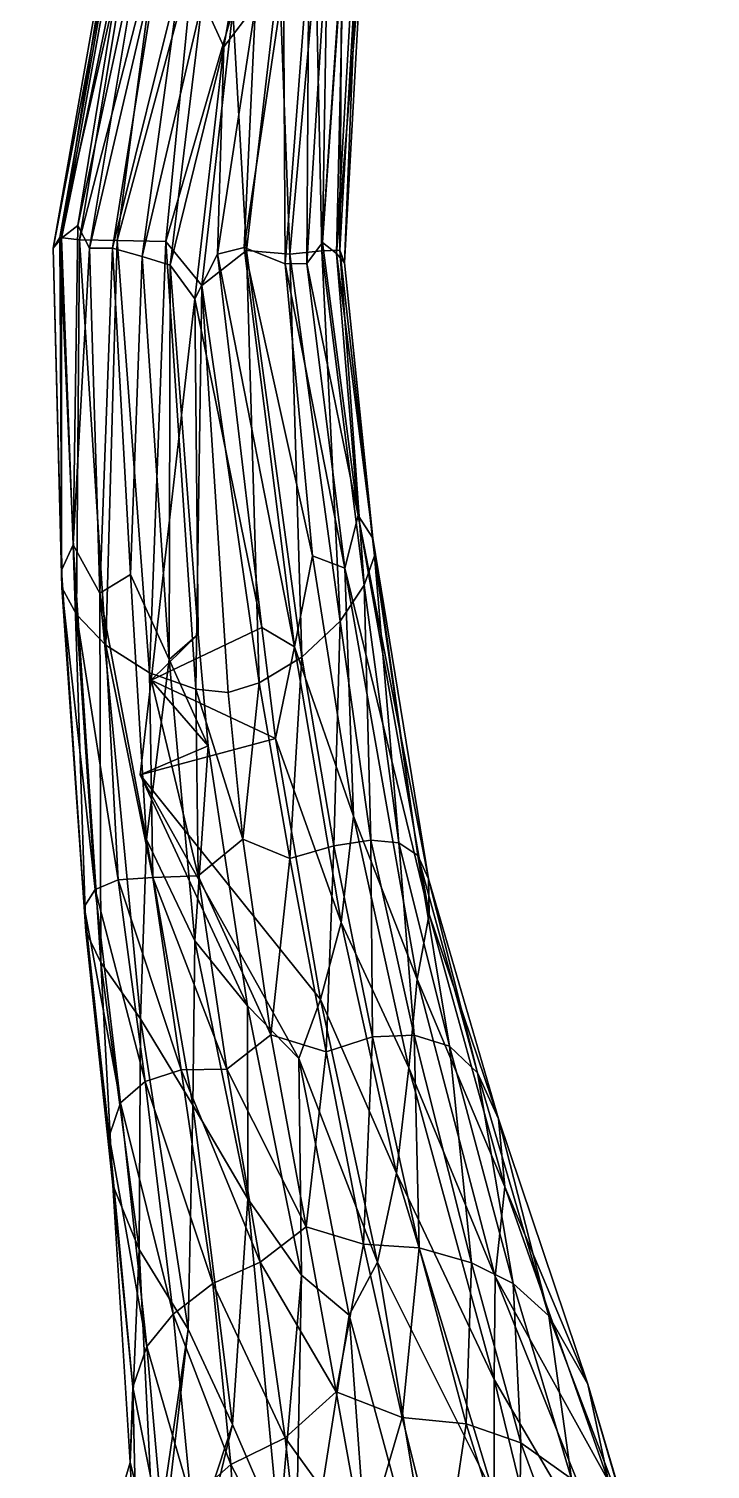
# Model space of a CAD drawing. Extents: x -0.45 to 0.39, y -1.3 to 2.18.
# Drawn here: x -0.199 to 0.199, y 0.499 to 1.338 of the extents above; entities that cross this region are included whole.
import ezdxf

# ---------------------------------------------------------------- set-up
doc = ezdxf.new("R2010")
doc.units = 0

msp = doc.modelspace()

# ---------------------------------------------------------------- linework, layer by layer
for points in [[(-0.09744, 1.35511, 0.87785), (-0.08497, 1.32762, 0.88541), (-0.05983, 1.47253, 0.8712)], [(-0.08497, 1.32762, 0.88541), (-0.06645, 1.35164, 0.87844), (-0.05983, 1.47253, 0.8712)], [(-0.18453, 1.21032, 0.798), (-0.17968, 1.21611, 0.81685), (-0.14753, 1.42036, 0.78604)], [(-0.14753, 1.42036, 0.78604), (-0.14626, 1.41085, 0.76789), (-0.18453, 1.21032, 0.798)], [(-0.14196, 1.42562, 0.80205), (-0.14753, 1.42036, 0.78604), (-0.17968, 1.21611, 0.81685)], [(-0.14196, 1.42562, 0.80205), (-0.17968, 1.21611, 0.81685), (-0.13904, 1.41321, 0.81538)], [(-0.18063, 1.21651, 0.77825), (-0.18453, 1.21032, 0.798), (-0.14626, 1.41085, 0.76789)], [(-0.14626, 1.41085, 0.76789), (-0.13786, 1.40421, 0.75209), (-0.18063, 1.21651, 0.77825)], [(-0.17968, 1.21611, 0.81685), (-0.17006, 1.22353, 0.83322), (-0.13904, 1.41321, 0.81538)], [(-0.13904, 1.41321, 0.81538), (-0.17006, 1.22353, 0.83322), (-0.13025, 1.40855, 0.83087)], [(-0.16922, 1.21518, 0.76187), (-0.18063, 1.21651, 0.77825), (-0.13786, 1.40421, 0.75209)], [(-0.17006, 1.22353, 0.83322), (-0.16336, 1.21026, 0.84763), (-0.13025, 1.40855, 0.83087)], [(-0.13786, 1.40421, 0.75209), (-0.1239, 1.39096, 0.74062), (-0.16922, 1.21518, 0.76187)], [(-0.13025, 1.40855, 0.83087), (-0.16336, 1.21026, 0.84763), (-0.12084, 1.39193, 0.84714)], [(-0.01921, 1.20711, 0.82084), (-0.00811, 1.40218, 0.80654), (-0.01505, 1.39292, 0.81959)], [(-0.00385, 1.39473, 0.79101), (-0.00811, 1.40218, 0.80654), (-0.01921, 1.20711, 0.82084)], [(-0.01921, 1.20711, 0.82084), (-0.01466, 1.20174, 0.80184), (-0.00385, 1.39473, 0.79101)], [(-0.00717, 1.38582, 0.77294), (-0.00385, 1.39473, 0.79101), (-0.01466, 1.20174, 0.80184)], [(-0.14708, 1.21477, 0.74973), (-0.16922, 1.21518, 0.76187), (-0.1239, 1.39096, 0.74062)], [(-0.16336, 1.21026, 0.84763), (-0.14984, 1.21019, 0.86522), (-0.12084, 1.39193, 0.84714)], [(-0.12084, 1.39193, 0.84714), (-0.14984, 1.21019, 0.86522), (-0.10997, 1.37101, 0.86432)], [(-0.1239, 1.39096, 0.74062), (-0.10251, 1.38034, 0.73315), (-0.14708, 1.21477, 0.74973)], [(-0.03646, 1.2013, 0.85091), (-0.02738, 1.21362, 0.83712), (-0.02441, 1.393, 0.83427)], [(-0.03646, 1.2013, 0.85091), (-0.02441, 1.393, 0.83427), (-0.03545, 1.3818, 0.84913)], [(-0.02738, 1.21362, 0.83712), (-0.01505, 1.39292, 0.81959), (-0.02441, 1.393, 0.83427)], [(-0.02738, 1.21362, 0.83712), (-0.01921, 1.20711, 0.82084), (-0.01505, 1.39292, 0.81959)], [(-0.01613, 1.3823, 0.75665), (-0.00717, 1.38582, 0.77294), (-0.0173, 1.20914, 0.78233)], [(-0.01466, 1.20174, 0.80184), (-0.0173, 1.20914, 0.78233), (-0.00717, 1.38582, 0.77294)], [(-0.11876, 1.21418, 0.74094), (-0.14708, 1.21477, 0.74973), (-0.10251, 1.38034, 0.73315)], [(-0.10251, 1.38034, 0.73315), (-0.07971, 1.34863, 0.73264), (-0.11876, 1.21418, 0.74094)], [(-0.0492, 1.20112, 0.86785), (-0.03545, 1.3818, 0.84913), (-0.05021, 1.36432, 0.86545)], [(-0.0492, 1.20112, 0.86785), (-0.03646, 1.2013, 0.85091), (-0.03545, 1.3818, 0.84913)], [(-0.03126, 1.37583, 0.74395), (-0.01613, 1.3823, 0.75665), (-0.0278, 1.20876, 0.76557)], [(-0.0173, 1.20914, 0.78233), (-0.0278, 1.20876, 0.76557), (-0.01613, 1.3823, 0.75665)], [(-0.14984, 1.21019, 0.86522), (-0.13248, 1.20539, 0.8851), (-0.10997, 1.37101, 0.86432)], [(-0.10997, 1.37101, 0.86432), (-0.13248, 1.20539, 0.8851), (-0.09744, 1.35511, 0.87785)], [(-0.07971, 1.34863, 0.73264), (-0.05262, 1.37318, 0.73471), (-0.07177, 1.20898, 0.74186)], [(-0.04639, 1.20684, 0.75217), (-0.07177, 1.20898, 0.74186), (-0.05262, 1.37318, 0.73471)], [(-0.05262, 1.37318, 0.73471), (-0.03126, 1.37583, 0.74395), (-0.04639, 1.20684, 0.75217)], [(-0.0278, 1.20876, 0.76557), (-0.04639, 1.20684, 0.75217), (-0.03126, 1.37583, 0.74395)], [(-0.07305, 1.21062, 0.88121), (-0.05021, 1.36432, 0.86545), (-0.06645, 1.35164, 0.87844)], [(-0.07305, 1.21062, 0.88121), (-0.0492, 1.20112, 0.86785), (-0.05021, 1.36432, 0.86545)], [(-0.13248, 1.20539, 0.8851), (-0.11625, 1.2004, 0.89868), (-0.09744, 1.35511, 0.87785)], [(-0.09744, 1.35511, 0.87785), (-0.11625, 1.2004, 0.89868), (-0.08497, 1.32762, 0.88541)], [(-0.09777, 1.18851, 0.73879), (-0.11876, 1.21418, 0.74094), (-0.07971, 1.34863, 0.73264)], [(-0.07177, 1.20898, 0.74186), (-0.09777, 1.18851, 0.73879), (-0.07971, 1.34863, 0.73264)], [(-0.08866, 1.2068, 0.89491), (-0.07305, 1.21062, 0.88121), (-0.06645, 1.35164, 0.87844)], [(-0.08866, 1.2068, 0.89491), (-0.06645, 1.35164, 0.87844), (-0.08497, 1.32762, 0.88541)], [(-0.11625, 1.2004, 0.89868), (-0.10183, 1.18071, 0.90665), (-0.08497, 1.32762, 0.88541)], [(-0.10183, 1.18071, 0.90665), (-0.08866, 1.2068, 0.89491), (-0.08497, 1.32762, 0.88541)], [(-0.17006, 1.22353, 0.83322), (-0.17968, 1.21611, 0.81685), (-0.17282, 1.03737, 0.86204)], [(-0.17006, 1.22353, 0.83322), (-0.17282, 1.03737, 0.86204), (-0.16336, 1.21026, 0.84763)], [(-0.18453, 1.21032, 0.798), (-0.18063, 1.21651, 0.77825), (-0.17934, 1.01238, 0.82227)], [(-0.17968, 1.21611, 0.81685), (-0.18453, 1.21032, 0.798), (-0.17966, 1.02265, 0.84113)], [(-0.17934, 1.01238, 0.82227), (-0.17966, 1.02265, 0.84113), (-0.18453, 1.21032, 0.798)], [(-0.18063, 1.21651, 0.77825), (-0.16922, 1.21518, 0.76187), (-0.17097, 0.99664, 0.80478)], [(-0.17097, 0.99664, 0.80478), (-0.17934, 1.01238, 0.82227), (-0.18063, 1.21651, 0.77825)], [(-0.17966, 1.02265, 0.84113), (-0.17282, 1.03737, 0.86204), (-0.17968, 1.21611, 0.81685)], [(-0.17282, 1.03737, 0.86204), (-0.15734, 1.00906, 0.89347), (-0.16336, 1.21026, 0.84763)], [(-0.15374, 0.97884, 0.78976), (-0.17097, 0.99664, 0.80478), (-0.16922, 1.21518, 0.76187)], [(-0.16922, 1.21518, 0.76187), (-0.14708, 1.21477, 0.74973), (-0.15374, 0.97884, 0.78976)], [(-0.16336, 1.21026, 0.84763), (-0.15734, 1.00906, 0.89347), (-0.14984, 1.21019, 0.86522)], [(-0.15734, 1.00906, 0.89347), (-0.13947, 1.01998, 0.91097), (-0.14984, 1.21019, 0.86522)], [(-0.12823, 0.96274, 0.77723), (-0.15374, 0.97884, 0.78976), (-0.14708, 1.21477, 0.74973)], [(-0.14984, 1.21019, 0.86522), (-0.13947, 1.01998, 0.91097), (-0.13248, 1.20539, 0.8851)], [(-0.14708, 1.21477, 0.74973), (-0.11876, 1.21418, 0.74094), (-0.12823, 0.96274, 0.77723)], [(-0.10123, 0.9531, 0.768), (-0.12823, 0.96274, 0.77723), (-0.11876, 1.21418, 0.74094)], [(-0.11876, 1.21418, 0.74094), (-0.09777, 1.18851, 0.73879), (-0.10123, 0.9531, 0.768)], [(-0.04379, 0.97794, 0.93997), (-0.07305, 1.21062, 0.88121), (-0.08866, 1.2068, 0.89491)], [(-0.04379, 0.97794, 0.93997), (-0.03321, 1.03084, 0.90825), (-0.07305, 1.21062, 0.88121)], [(-0.03321, 1.03084, 0.90825), (-0.0492, 1.20112, 0.86785), (-0.07305, 1.21062, 0.88121)], [(-0.00659, 1.05436, 0.85778), (-0.02738, 1.21362, 0.83712), (-0.03646, 1.2013, 0.85091)], [(-0.0278, 1.20876, 0.76557), (-0.0173, 1.20914, 0.78233), (-0.00306, 1.01381, 0.80048)], [(-0.01921, 1.20711, 0.82084), (-0.02738, 1.21362, 0.83712), (-0.00659, 1.05436, 0.85778)], [(0.00283, 1.031, 0.8176), (-0.00306, 1.01381, 0.80048), (-0.0173, 1.20914, 0.78233)], [(-0.0173, 1.20914, 0.78233), (-0.01466, 1.20174, 0.80184), (0.00283, 1.031, 0.8176)], [(-0.13947, 1.01998, 0.91097), (-0.11682, 0.97048, 0.94184), (-0.13248, 1.20539, 0.8851)], [(-0.13248, 1.20539, 0.8851), (-0.11682, 0.97048, 0.94184), (-0.11625, 1.2004, 0.89868)], [(-0.06286, 0.98913, 0.94883), (-0.08866, 1.2068, 0.89491), (-0.10183, 1.18071, 0.90665)], [(-0.09777, 1.18851, 0.73879), (-0.07177, 1.20898, 0.74186), (-0.06433, 0.95687, 0.76705)], [(-0.06286, 0.98913, 0.94883), (-0.04379, 0.97794, 0.93997), (-0.08866, 1.2068, 0.89491)], [(-0.03941, 0.97182, 0.77495), (-0.06433, 0.95687, 0.76705), (-0.07177, 1.20898, 0.74186)], [(-0.07177, 1.20898, 0.74186), (-0.04639, 1.20684, 0.75217), (-0.03941, 0.97182, 0.77495)], [(-0.01441, 1.02367, 0.88981), (-0.03646, 1.2013, 0.85091), (-0.0492, 1.20112, 0.86785)], [(-0.03321, 1.03084, 0.90825), (-0.01441, 1.02367, 0.88981), (-0.0492, 1.20112, 0.86785)], [(-0.04639, 1.20684, 0.75217), (-0.0278, 1.20876, 0.76557), (-0.01707, 0.99281, 0.78626)], [(-0.01707, 0.99281, 0.78626), (-0.03941, 0.97182, 0.77495), (-0.04639, 1.20684, 0.75217)], [(-0.01441, 1.02367, 0.88981), (-0.00659, 1.05436, 0.85778), (-0.03646, 1.2013, 0.85091)], [(-0.00306, 1.01381, 0.80048), (-0.01707, 0.99281, 0.78626), (-0.0278, 1.20876, 0.76557)], [(-0.01466, 1.20174, 0.80184), (-0.01921, 1.20711, 0.82084), (0.00202, 1.04122, 0.83647)], [(-0.00659, 1.05436, 0.85778), (0.00202, 1.04122, 0.83647), (-0.01921, 1.20711, 0.82084)], [(0.00202, 1.04122, 0.83647), (0.00283, 1.031, 0.8176), (-0.01466, 1.20174, 0.80184)], [(-0.11682, 0.97048, 0.94184), (-0.09998, 0.98533, 0.94978), (-0.11625, 1.2004, 0.89868)], [(-0.11625, 1.2004, 0.89868), (-0.09998, 0.98533, 0.94978), (-0.10183, 1.18071, 0.90665)], [(-0.08245, 0.95126, 0.76543), (-0.10123, 0.9531, 0.768), (-0.09777, 1.18851, 0.73879)], [(-0.06433, 0.95687, 0.76705), (-0.08245, 0.95126, 0.76543), (-0.09777, 1.18851, 0.73879)], [(-0.12732, 0.95852, 0.9377), (-0.06286, 0.98913, 0.94883), (-0.10183, 1.18071, 0.90665)], [(-0.09998, 0.98533, 0.94978), (-0.12732, 0.95852, 0.9377), (-0.10183, 1.18071, 0.90665)], [(0.03477, 0.82202, 0.92029), (-0.00659, 1.05436, 0.85778), (-0.01441, 1.02367, 0.88981)], [(0.03477, 0.82202, 0.92029), (0.03435, 0.84267, 0.88495), (-0.00659, 1.05436, 0.85778)], [(0.03435, 0.84267, 0.88495), (0.00202, 1.04122, 0.83647), (-0.00659, 1.05436, 0.85778)], [(0.03435, 0.84267, 0.88495), (0.02817, 0.85616, 0.85527), (0.00202, 1.04122, 0.83647)], [(0.02817, 0.85616, 0.85527), (0.00283, 1.031, 0.8176), (0.00202, 1.04122, 0.83647)], [(-0.17966, 1.02265, 0.84113), (-0.16546, 0.81199, 0.89506), (-0.17282, 1.03737, 0.86204)], [(-0.17282, 1.03737, 0.86204), (-0.1566, 0.79396, 0.93083), (-0.15734, 1.00906, 0.89347)], [(-0.16546, 0.81199, 0.89506), (-0.1566, 0.79396, 0.93083), (-0.17282, 1.03737, 0.86204)], [(-0.00933, 0.87922, 0.94836), (-0.03321, 1.03084, 0.90825), (-0.04379, 0.97794, 0.93997)], [(-0.03321, 1.03084, 0.90825), (-0.00933, 0.87922, 0.94836), (-0.01441, 1.02367, 0.88981)], [(0.01715, 0.86357, 0.83103), (-0.00306, 1.01381, 0.80048), (0.00283, 1.031, 0.8176)], [(0.02817, 0.85616, 0.85527), (0.01715, 0.86357, 0.83103), (0.00283, 1.031, 0.8176)], [(-0.16633, 0.82624, 0.8643), (-0.16546, 0.81199, 0.89506), (-0.17966, 1.02265, 0.84113)], [(-0.17934, 1.01238, 0.82227), (-0.16633, 0.82624, 0.8643), (-0.17966, 1.02265, 0.84113)], [(-0.12999, 0.86548, 0.95201), (-0.13947, 1.01998, 0.91097), (-0.15734, 1.00906, 0.89347)], [(-0.13947, 1.01998, 0.91097), (-0.12999, 0.86548, 0.95201), (-0.11682, 0.97048, 0.94184)], [(0.02774, 0.7842, 0.96381), (0.03477, 0.82202, 0.92029), (-0.01441, 1.02367, 0.88981)], [(0.02774, 0.7842, 0.96381), (-0.01441, 1.02367, 0.88981), (-0.00933, 0.87922, 0.94836)], [(-0.17097, 0.99664, 0.80478), (-0.16006, 0.83646, 0.83883), (-0.17934, 1.01238, 0.82227)], [(-0.16006, 0.83646, 0.83883), (-0.16633, 0.82624, 0.8643), (-0.17934, 1.01238, 0.82227)], [(-0.15734, 1.00906, 0.89347), (-0.13363, 0.76097, 0.97394), (-0.12999, 0.86548, 0.95201)], [(-0.1566, 0.79396, 0.93083), (-0.13363, 0.76097, 0.97394), (-0.15734, 1.00906, 0.89347)], [(0.00082, 0.86516, 0.81088), (-0.01707, 0.99281, 0.78626), (-0.00306, 1.01381, 0.80048)], [(-0.00306, 1.01381, 0.80048), (0.01715, 0.86357, 0.83103), (0.00082, 0.86516, 0.81088)], [(-0.15374, 0.97884, 0.78976), (-0.14662, 0.84201, 0.81729), (-0.17097, 0.99664, 0.80478)], [(-0.16006, 0.83646, 0.83883), (-0.17097, 0.99664, 0.80478), (-0.14662, 0.84201, 0.81729)], [(-0.02087, 0.86191, 0.79421), (-0.03941, 0.97182, 0.77495), (-0.01707, 0.99281, 0.78626)], [(-0.01707, 0.99281, 0.78626), (0.00082, 0.86516, 0.81088), (-0.02087, 0.86191, 0.79421)], [(-0.05476, 0.92448, 0.96464), (-0.06286, 0.98913, 0.94883), (-0.12732, 0.95852, 0.9377)], [(-0.09998, 0.98533, 0.94978), (-0.09412, 0.92019, 0.96589), (-0.12732, 0.95852, 0.9377)], [(-0.09412, 0.92019, 0.96589), (-0.09998, 0.98533, 0.94978), (-0.11682, 0.97048, 0.94184)], [(-0.06286, 0.98913, 0.94883), (-0.05476, 0.92448, 0.96464), (-0.04379, 0.97794, 0.93997)], [(-0.12823, 0.96274, 0.77723), (-0.12633, 0.8434, 0.79881), (-0.15374, 0.97884, 0.78976)], [(-0.14662, 0.84201, 0.81729), (-0.15374, 0.97884, 0.78976), (-0.12633, 0.8434, 0.79881)], [(-0.01651, 0.81716, 0.98712), (-0.04379, 0.97794, 0.93997), (-0.05476, 0.92448, 0.96464)], [(-0.04379, 0.97794, 0.93997), (-0.01651, 0.81716, 0.98712), (-0.00933, 0.87922, 0.94836)], [(-0.10178, 0.80654, 0.9915), (-0.11682, 0.97048, 0.94184), (-0.12999, 0.86548, 0.95201)], [(-0.11682, 0.97048, 0.94184), (-0.10178, 0.80654, 0.9915), (-0.09412, 0.92019, 0.96589)], [(-0.04651, 0.85455, 0.78147), (-0.06433, 0.95687, 0.76705), (-0.03941, 0.97182, 0.77495)], [(-0.03941, 0.97182, 0.77495), (-0.02087, 0.86191, 0.79421), (-0.04651, 0.85455, 0.78147)], [(-0.12732, 0.95852, 0.9377), (-0.13373, 0.90327, 0.94937), (-0.05476, 0.92448, 0.96464)], [(-0.13373, 0.90327, 0.94937), (-0.12732, 0.95852, 0.9377), (-0.09412, 0.92019, 0.96589)], [(-0.12633, 0.8434, 0.79881), (-0.12823, 0.96274, 0.77723), (-0.09997, 0.84448, 0.78358)], [(-0.10123, 0.9531, 0.768), (-0.09997, 0.84448, 0.78358), (-0.12823, 0.96274, 0.77723)], [(-0.08245, 0.95126, 0.76543), (-0.07392, 0.86578, 0.77565), (-0.10123, 0.9531, 0.768)], [(-0.09997, 0.84448, 0.78358), (-0.10123, 0.9531, 0.768), (-0.07392, 0.86578, 0.77565)], [(-0.07392, 0.86578, 0.77565), (-0.08245, 0.95126, 0.76543), (-0.06433, 0.95687, 0.76705)], [(-0.06433, 0.95687, 0.76705), (-0.04651, 0.85455, 0.78147), (-0.07392, 0.86578, 0.77565)], [(-0.02861, 0.77237, 1.02026), (-0.05476, 0.92448, 0.96464), (-0.13373, 0.90327, 0.94937)], [(-0.05476, 0.92448, 0.96464), (-0.02861, 0.77237, 1.02026), (-0.01651, 0.81716, 0.98712)], [(-0.09412, 0.92019, 0.96589), (-0.07113, 0.76856, 1.02412), (-0.13373, 0.90327, 0.94937)], [(-0.07113, 0.76856, 1.02412), (-0.09412, 0.92019, 0.96589), (-0.10178, 0.80654, 0.9915)], [(-0.13373, 0.90327, 0.94937), (-0.04123, 0.73795, 1.044), (-0.02861, 0.77237, 1.02026)], [(-0.04123, 0.73795, 1.044), (-0.13373, 0.90327, 0.94937), (-0.07113, 0.76856, 1.02412)], [(0.02303, 0.73243, 1.01175), (-0.00933, 0.87922, 0.94836), (-0.01651, 0.81716, 0.98712)], [(-0.00933, 0.87922, 0.94836), (0.02303, 0.73243, 1.01175), (0.02774, 0.7842, 0.96381)], [(-0.10307, 0.71077, 1.01879), (-0.12999, 0.86548, 0.95201), (-0.13363, 0.76097, 0.97394)], [(-0.12999, 0.86548, 0.95201), (-0.10307, 0.71077, 1.01879), (-0.10178, 0.80654, 0.9915)], [(-0.07392, 0.86578, 0.77565), (-0.0575, 0.75178, 0.79525), (-0.09997, 0.84448, 0.78358)], [(-0.0575, 0.75178, 0.79525), (-0.07392, 0.86578, 0.77565), (-0.04651, 0.85455, 0.78147)], [(0.00183, 0.75053, 0.82187), (-0.02087, 0.86191, 0.79421), (0.00082, 0.86516, 0.81088)], [(0.02613, 0.7515, 0.84134), (0.00082, 0.86516, 0.81088), (0.01715, 0.86357, 0.83103)], [(0.00082, 0.86516, 0.81088), (0.02613, 0.7515, 0.84134), (0.00183, 0.75053, 0.82187)], [(-0.02525, 0.74175, 0.80518), (-0.04651, 0.85455, 0.78147), (-0.02087, 0.86191, 0.79421)], [(-0.02087, 0.86191, 0.79421), (0.00183, 0.75053, 0.82187), (-0.02525, 0.74175, 0.80518)], [(0.01715, 0.86357, 0.83103), (0.04658, 0.74502, 0.86471), (0.02613, 0.7515, 0.84134)], [(0.04658, 0.74502, 0.86471), (0.01715, 0.86357, 0.83103), (0.02817, 0.85616, 0.85527)], [(-0.04651, 0.85455, 0.78147), (-0.02525, 0.74175, 0.80518), (-0.0575, 0.75178, 0.79525)], [(0.06293, 0.72959, 0.89721), (0.02817, 0.85616, 0.85527), (0.03435, 0.84267, 0.88495)], [(0.06293, 0.72959, 0.89721), (0.04658, 0.74502, 0.86471), (0.02817, 0.85616, 0.85527)], [(-0.14662, 0.84201, 0.81729), (-0.13076, 0.72455, 0.8501), (-0.16006, 0.83646, 0.83883)], [(-0.12633, 0.8434, 0.79881), (-0.10977, 0.73136, 0.82811), (-0.14662, 0.84201, 0.81729)], [(-0.13076, 0.72455, 0.8501), (-0.14662, 0.84201, 0.81729), (-0.10977, 0.73136, 0.82811)], [(-0.09997, 0.84448, 0.78358), (-0.08329, 0.73178, 0.80842), (-0.12633, 0.8434, 0.79881)], [(-0.10977, 0.73136, 0.82811), (-0.12633, 0.8434, 0.79881), (-0.08329, 0.73178, 0.80842)], [(-0.08329, 0.73178, 0.80842), (-0.09997, 0.84448, 0.78358), (-0.0575, 0.75178, 0.79525)], [(0.0752, 0.70265, 0.94151), (0.03435, 0.84267, 0.88495), (0.03477, 0.82202, 0.92029)], [(0.0752, 0.70265, 0.94151), (0.06293, 0.72959, 0.89721), (0.03435, 0.84267, 0.88495)], [(-0.16006, 0.83646, 0.83883), (-0.14523, 0.71207, 0.87542), (-0.16633, 0.82624, 0.8643)], [(-0.14523, 0.71207, 0.87542), (-0.16006, 0.83646, 0.83883), (-0.13076, 0.72455, 0.8501)], [(-0.16633, 0.82624, 0.8643), (-0.1519, 0.69268, 0.90921), (-0.16546, 0.81199, 0.89506)], [(-0.14523, 0.71207, 0.87542), (-0.1519, 0.69268, 0.90921), (-0.16633, 0.82624, 0.8643)], [(0.01569, 0.67102, 1.05673), (-0.01651, 0.81716, 0.98712), (-0.02861, 0.77237, 1.02026)], [(-0.01651, 0.81716, 0.98712), (0.01569, 0.67102, 1.05673), (0.02303, 0.73243, 1.01175)], [(0.07894, 0.66317, 0.99384), (0.03477, 0.82202, 0.92029), (0.02774, 0.7842, 0.96381)], [(0.07894, 0.66317, 0.99384), (0.0752, 0.70265, 0.94151), (0.03477, 0.82202, 0.92029)], [(-0.1519, 0.69268, 0.90921), (-0.14964, 0.66403, 0.95406), (-0.16546, 0.81199, 0.89506)], [(-0.16546, 0.81199, 0.89506), (-0.14964, 0.66403, 0.95406), (-0.1566, 0.79396, 0.93083)], [(-0.0709, 0.65614, 1.06156), (-0.10178, 0.80654, 0.9915), (-0.10307, 0.71077, 1.01879)], [(-0.10178, 0.80654, 0.9915), (-0.0709, 0.65614, 1.06156), (-0.07113, 0.76856, 1.02412)], [(-0.1566, 0.79396, 0.93083), (-0.13434, 0.62653, 1.00575), (-0.13363, 0.76097, 0.97394)], [(-0.14964, 0.66403, 0.95406), (-0.13434, 0.62653, 1.00575), (-0.1566, 0.79396, 0.93083)], [(0.07334, 0.61083, 1.04891), (0.02774, 0.7842, 0.96381), (0.02303, 0.73243, 1.01175)], [(0.07334, 0.61083, 1.04891), (0.07894, 0.66317, 0.99384), (0.02774, 0.7842, 0.96381)], [(-0.07113, 0.76856, 1.02412), (-0.03969, 0.61156, 1.09262), (-0.04123, 0.73795, 1.044)], [(-0.03969, 0.61156, 1.09262), (-0.07113, 0.76856, 1.02412), (-0.0709, 0.65614, 1.06156)], [(0.00464, 0.61917, 1.09014), (-0.02861, 0.77237, 1.02026), (-0.04123, 0.73795, 1.044)], [(-0.02861, 0.77237, 1.02026), (0.00464, 0.61917, 1.09014), (0.01569, 0.67102, 1.05673)], [(-0.13434, 0.62653, 1.00575), (-0.10573, 0.58007, 1.05891), (-0.13363, 0.76097, 0.97394)], [(-0.13363, 0.76097, 0.97394), (-0.10573, 0.58007, 1.05891), (-0.10307, 0.71077, 1.01879)], [(-0.0575, 0.75178, 0.79525), (-0.03698, 0.63979, 0.81811), (-0.08329, 0.73178, 0.80842)], [(-0.03698, 0.63979, 0.81811), (-0.0575, 0.75178, 0.79525), (-0.02525, 0.74175, 0.80518)], [(-0.00341, 0.62961, 0.82983), (-0.02525, 0.74175, 0.80518), (0.00183, 0.75053, 0.82187)], [(0.00183, 0.75053, 0.82187), (0.02906, 0.62746, 0.84921), (-0.00341, 0.62961, 0.82983)], [(0.02906, 0.62746, 0.84921), (0.00183, 0.75053, 0.82187), (0.02613, 0.7515, 0.84134)], [(0.05941, 0.61876, 0.87104), (0.02613, 0.7515, 0.84134), (0.04658, 0.74502, 0.86471)], [(0.02613, 0.7515, 0.84134), (0.05941, 0.61876, 0.87104), (0.02906, 0.62746, 0.84921)], [(-0.02525, 0.74175, 0.80518), (-0.00341, 0.62961, 0.82983), (-0.03698, 0.63979, 0.81811)], [(0.04658, 0.74502, 0.86471), (0.08379, 0.60667, 0.90275), (0.05941, 0.61876, 0.87104)], [(0.08379, 0.60667, 0.90275), (0.04658, 0.74502, 0.86471), (0.06293, 0.72959, 0.89721)], [(-0.10977, 0.73136, 0.82811), (-0.09138, 0.60677, 0.85594), (-0.13076, 0.72455, 0.8501)], [(-0.08329, 0.73178, 0.80842), (-0.06378, 0.61924, 0.8332), (-0.10977, 0.73136, 0.82811)], [(-0.09138, 0.60677, 0.85594), (-0.10977, 0.73136, 0.82811), (-0.06378, 0.61924, 0.8332)], [(-0.06378, 0.61924, 0.8332), (-0.08329, 0.73178, 0.80842), (-0.03698, 0.63979, 0.81811)], [(-0.04123, 0.73795, 1.044), (-0.01194, 0.58822, 1.10786), (0.00464, 0.61917, 1.09014)], [(-0.01194, 0.58822, 1.10786), (-0.04123, 0.73795, 1.044), (-0.03969, 0.61156, 1.09262)], [(0.07279, 0.55083, 1.09891), (0.02303, 0.73243, 1.01175), (0.01569, 0.67102, 1.05673)], [(0.02303, 0.73243, 1.01175), (0.07279, 0.55083, 1.09891), (0.07334, 0.61083, 1.04891)], [(-0.13076, 0.72455, 0.8501), (-0.11456, 0.58888, 0.88075), (-0.14523, 0.71207, 0.87542)], [(-0.11456, 0.58888, 0.88075), (-0.13076, 0.72455, 0.8501), (-0.09138, 0.60677, 0.85594)], [(0.10463, 0.58795, 0.95019), (0.08379, 0.60667, 0.90275), (0.06293, 0.72959, 0.89721)], [(0.10463, 0.58795, 0.95019), (0.06293, 0.72959, 0.89721), (0.0752, 0.70265, 0.94151)], [(-0.14523, 0.71207, 0.87542), (-0.12995, 0.56996, 0.91469), (-0.1519, 0.69268, 0.90921)], [(-0.12995, 0.56996, 0.91469), (-0.14523, 0.71207, 0.87542), (-0.11456, 0.58888, 0.88075)], [(-0.07984, 0.52461, 1.10743), (-0.10307, 0.71077, 1.01879), (-0.10573, 0.58007, 1.05891)], [(-0.10307, 0.71077, 1.01879), (-0.07984, 0.52461, 1.10743), (-0.0709, 0.65614, 1.06156)], [(0.1273, 0.54816, 1.01054), (0.0752, 0.70265, 0.94151), (0.07894, 0.66317, 0.99384)], [(0.1273, 0.54816, 1.01054), (0.10463, 0.58795, 0.95019), (0.0752, 0.70265, 0.94151)], [(-0.12995, 0.56996, 0.91469), (-0.1381, 0.54625, 0.96375), (-0.1519, 0.69268, 0.90921)], [(-0.1519, 0.69268, 0.90921), (-0.1381, 0.54625, 0.96375), (-0.14964, 0.66403, 0.95406)], [(-0.14964, 0.66403, 0.95406), (-0.13958, 0.50232, 1.02545), (-0.13434, 0.62653, 1.00575)], [(-0.1381, 0.54625, 0.96375), (-0.13958, 0.50232, 1.02545), (-0.14964, 0.66403, 0.95406)], [(0.0727, 0.48316, 1.14184), (0.01569, 0.67102, 1.05673), (0.00464, 0.61917, 1.09014)], [(0.01569, 0.67102, 1.05673), (0.0727, 0.48316, 1.14184), (0.07279, 0.55083, 1.09891)], [(-0.0526, 0.46164, 1.14883), (-0.0709, 0.65614, 1.06156), (-0.07984, 0.52461, 1.10743)], [(-0.0709, 0.65614, 1.06156), (-0.0526, 0.46164, 1.14883), (-0.03969, 0.61156, 1.09262)], [(0.1393, 0.49151, 1.0718), (0.07894, 0.66317, 0.99384), (0.07334, 0.61083, 1.04891)], [(0.1393, 0.49151, 1.0718), (0.1273, 0.54816, 1.01054), (0.07894, 0.66317, 0.99384)], [(-0.03698, 0.63979, 0.81811), (-0.01939, 0.54361, 0.83733), (-0.06378, 0.61924, 0.8332)], [(-0.01939, 0.54361, 0.83733), (-0.03698, 0.63979, 0.81811), (-0.00341, 0.62961, 0.82983)], [(-0.13958, 0.50232, 1.02545), (-0.12534, 0.44605, 1.08658), (-0.13434, 0.62653, 1.00575)], [(-0.13434, 0.62653, 1.00575), (-0.12534, 0.44605, 1.08658), (-0.10573, 0.58007, 1.05891)], [(-0.00341, 0.62961, 0.82983), (0.01904, 0.52855, 0.8485), (-0.01939, 0.54361, 0.83733)], [(0.01904, 0.52855, 0.8485), (-0.00341, 0.62961, 0.82983), (0.02906, 0.62746, 0.84921)], [(0.02906, 0.62746, 0.84921), (0.05644, 0.52489, 0.86829), (0.01904, 0.52855, 0.8485)], [(0.05644, 0.52489, 0.86829), (0.02906, 0.62746, 0.84921), (0.05941, 0.61876, 0.87104)], [(-0.06378, 0.61924, 0.8332), (-0.04917, 0.51684, 0.85231), (-0.09138, 0.60677, 0.85594)], [(-0.04917, 0.51684, 0.85231), (-0.06378, 0.61924, 0.8332), (-0.01939, 0.54361, 0.83733)], [(0.04413, 0.38157, 1.15797), (0.00464, 0.61917, 1.09014), (-0.01194, 0.58822, 1.10786)], [(0.00464, 0.61917, 1.09014), (0.04413, 0.38157, 1.15797), (0.0727, 0.48316, 1.14184)], [(0.05941, 0.61876, 0.87104), (0.08835, 0.5139, 0.89702), (0.05644, 0.52489, 0.86829)], [(0.08835, 0.5139, 0.89702), (0.05941, 0.61876, 0.87104), (0.08379, 0.60667, 0.90275)], [(-0.09138, 0.60677, 0.85594), (-0.08084, 0.50131, 0.87596), (-0.11456, 0.58888, 0.88075)], [(-0.08084, 0.50131, 0.87596), (-0.09138, 0.60677, 0.85594), (-0.04917, 0.51684, 0.85231)], [(-0.04413, 0.38157, 1.15797), (-0.03969, 0.61156, 1.09262), (-0.0526, 0.46164, 1.14883)], [(-0.03969, 0.61156, 1.09262), (-0.04413, 0.38157, 1.15797), (-0.01194, 0.58822, 1.10786)], [(0.15105, 0.41704, 1.13575), (0.07334, 0.61083, 1.04891), (0.07279, 0.55083, 1.09891)], [(0.15105, 0.41704, 1.13575), (0.1393, 0.49151, 1.0718), (0.07334, 0.61083, 1.04891)], [(0.08379, 0.60667, 0.90275), (0.11779, 0.49292, 0.94499), (0.08835, 0.5139, 0.89702)], [(0.11779, 0.49292, 0.94499), (0.08379, 0.60667, 0.90275), (0.10463, 0.58795, 0.95019)], [(-0.11456, 0.58888, 0.88075), (-0.10397, 0.48086, 0.90776), (-0.12995, 0.56996, 0.91469)], [(-0.10397, 0.48086, 0.90776), (-0.11456, 0.58888, 0.88075), (-0.08084, 0.50131, 0.87596)], [(0, 0.42467, 1.15781), (-0.01194, 0.58822, 1.10786), (-0.04413, 0.38157, 1.15797)], [(-0.01194, 0.58822, 1.10786), (0, 0.42467, 1.15781), (0.04413, 0.38157, 1.15797)], [(0.15368, 0.45874, 1.00797), (0.11779, 0.49292, 0.94499), (0.10463, 0.58795, 0.95019)], [(0.15368, 0.45874, 1.00797), (0.10463, 0.58795, 0.95019), (0.1273, 0.54816, 1.01054)], [(-0.10573, 0.58007, 1.05891), (-0.12993, 0.37235, 1.12069), (-0.07984, 0.52461, 1.10743)], [(-0.12534, 0.44605, 1.08658), (-0.12993, 0.37235, 1.12069), (-0.10573, 0.58007, 1.05891)], [(-0.12995, 0.56996, 0.91469), (-0.11938, 0.45218, 0.95824), (-0.1381, 0.54625, 0.96375)], [(-0.11938, 0.45218, 0.95824), (-0.12995, 0.56996, 0.91469), (-0.10397, 0.48086, 0.90776)], [(-0.1381, 0.54625, 0.96375), (-0.13482, 0.40918, 1.02408), (-0.13958, 0.50232, 1.02545)], [(-0.11938, 0.45218, 0.95824), (-0.13482, 0.40918, 1.02408), (-0.1381, 0.54625, 0.96375)], [(0.13705, 0.28737, 1.16343), (0.07279, 0.55083, 1.09891), (0.0727, 0.48316, 1.14184)], [(0.07279, 0.55083, 1.09891), (0.13705, 0.28737, 1.16343), (0.15105, 0.41704, 1.13575)], [(0.19869, 0.30322, 1.06672), (0.15368, 0.45874, 1.00797), (0.1273, 0.54816, 1.01054)], [(0.19869, 0.30322, 1.06672), (0.1273, 0.54816, 1.01054), (0.1393, 0.49151, 1.0718)], [(-0.01939, 0.54361, 0.83733), (-0.00308, 0.45309, 0.85083), (-0.04917, 0.51684, 0.85231)], [(-0.00308, 0.45309, 0.85083), (-0.01939, 0.54361, 0.83733), (0.01904, 0.52855, 0.8485)], [(-0.13705, 0.28737, 1.16343), (-0.07984, 0.52461, 1.10743), (-0.12993, 0.37235, 1.12069)], [(-0.07984, 0.52461, 1.10743), (-0.13705, 0.28737, 1.16343), (-0.0526, 0.46164, 1.14883)], [(0.01904, 0.52855, 0.8485), (0.0427, 0.43398, 0.86312), (-0.00308, 0.45309, 0.85083)], [(0.0427, 0.43398, 0.86312), (0.01904, 0.52855, 0.8485), (0.05644, 0.52489, 0.86829)], [(0.05644, 0.52489, 0.86829), (0.08699, 0.42748, 0.89141), (0.0427, 0.43398, 0.86312)], [(0.08699, 0.42748, 0.89141), (0.05644, 0.52489, 0.86829), (0.08835, 0.5139, 0.89702)], [(-0.04917, 0.51684, 0.85231), (-0.03828, 0.42007, 0.86764), (-0.08084, 0.50131, 0.87596)], [(-0.03828, 0.42007, 0.86764), (-0.04917, 0.51684, 0.85231), (-0.00308, 0.45309, 0.85083)], [(0.08835, 0.5139, 0.89702), (0.12509, 0.41416, 0.93591), (0.08699, 0.42748, 0.89141)], [(0.12509, 0.41416, 0.93591), (0.08835, 0.5139, 0.89702), (0.11779, 0.49292, 0.94499)], [(-0.13958, 0.50232, 1.02545), (-0.19869, 0.30322, 1.06672), (-0.12534, 0.44605, 1.08658)], [(-0.13482, 0.40918, 1.02408), (-0.19869, 0.30322, 1.06672), (-0.13958, 0.50232, 1.02545)], [(-0.08084, 0.50131, 0.87596), (-0.07455, 0.39972, 0.90044), (-0.10397, 0.48086, 0.90776)], [(-0.07455, 0.39972, 0.90044), (-0.08084, 0.50131, 0.87596), (-0.03828, 0.42007, 0.86764)]]:
    msp.add_3dface(points)

doc.saveas('drawing.dxf')
